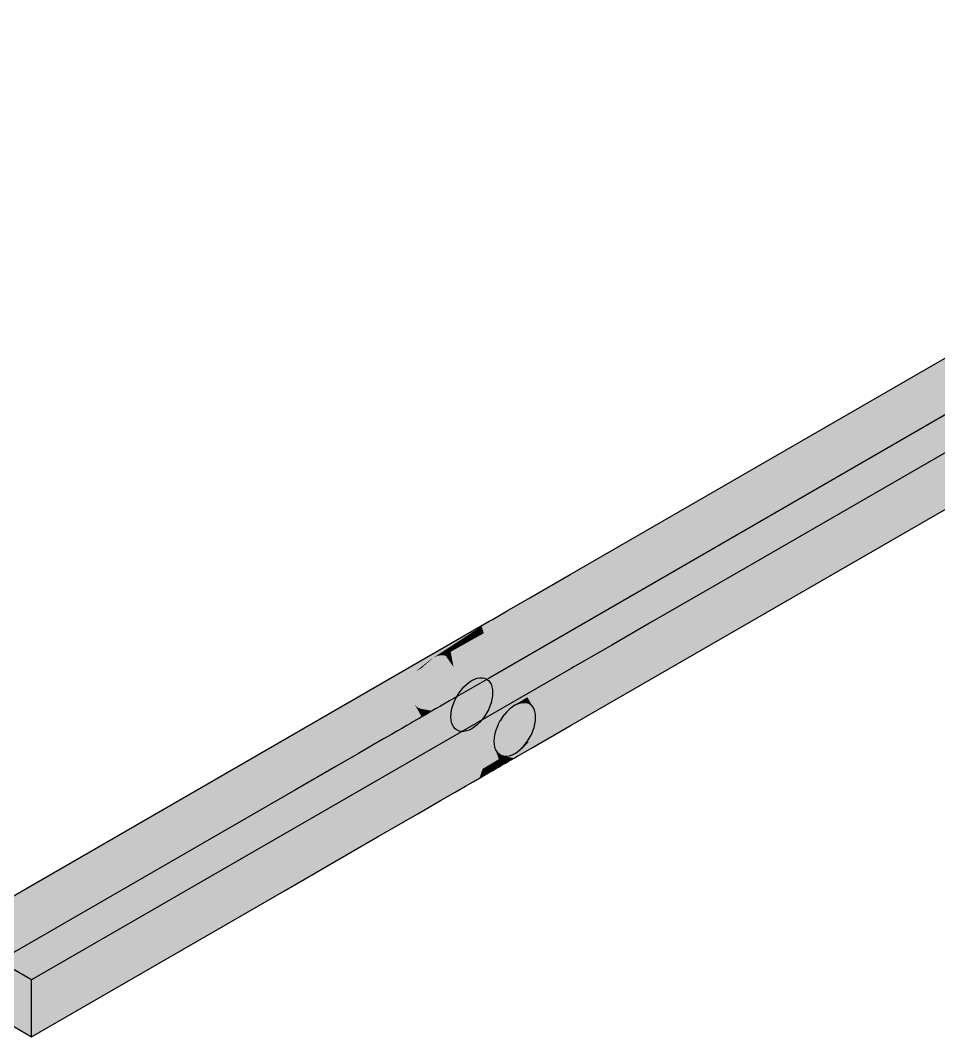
# Model space of a CAD drawing. Extents: x 0 to 1682, y 0 to 1188.
# Drawn here: x 1014.6 to 1173.1, y 484.4 to 659.9 of the extents above; entities that cross this region are included whole.
import ezdxf

# ---------------------------------------------------------------- set-up
doc = ezdxf.new("R2010")
doc.units = 0
doc.layers.add('SOMBRA', color=8, linetype='CONTINUOUS')
doc.layers.add('VISIBLE', color=7, linetype='CONTINUOUS')

msp = doc.modelspace()

# ---------------------------------------------------------------- linework, layer by layer
at = {"layer": 'SOMBRA', "color": 252}
for points in [[(1099.939, 533.2789), (1607.6417, 825.6663), (1607.6417, 835.4643)], [(1099.939, 533.2789), (1607.6417, 835.4643), (1110.9039, 540.4393)], [(1110.9039, 540.4393), (1607.6417, 835.4643), (1219.6896, 611.48)], [(1097.7348, 545.0282), (1095.5064, 546.3148), (1593.4996, 833.8313)], [(1097.7348, 545.0282), (1593.4996, 833.8313), (1607.6417, 825.6663)], [(1109.6485, 538.1498), (1097.7348, 545.0282), (1607.6417, 825.6663)], [(1099.939, 533.2789), (1109.6485, 538.1498), (1607.6417, 825.6663)], [(1103.3204, 535.9353), (1219.6896, 611.48), (1139.7139, 565.306)], [(1103.3204, 535.9353), (1110.9039, 540.4393), (1219.6896, 611.48)], [(1102.2622, 535.3068), (1139.7139, 565.306), (1123.6327, 556.0215)], [(1102.2622, 535.3068), (1103.3204, 535.9353), (1139.7139, 565.306)], [(1101.9594, 535.127), (1123.6327, 556.0215), (1116.6779, 552.0062)], [(1101.9594, 535.127), (1102.2622, 535.3068), (1123.6327, 556.0215)], [(1101.9013, 535.0924), (1116.6779, 552.0062), (1112.7659, 549.7476)], [(1101.9013, 535.0924), (1101.9594, 535.127), (1116.6779, 552.0062)], [(1102.1344, 535.4069), (1112.7659, 549.7476), (1110.2345, 548.2861)], [(1109.6484, 547.9477), (1016.5004, 494.1687), (1016.5004, 487.1189)], [(1102.489, 535.9708), (1110.2345, 548.2861), (1109.6484, 547.9477)], [(1102.489, 535.9708), (1109.6484, 547.9477), (1108.373, 547.1148)], [(1097.7348, 545.0282), (1088.6807, 542.374), (1095.5064, 546.3148)], [(1092.5144, 541.7296), (1094.7097, 546.3007), (1094.3175, 546.3769)], [(1092.5144, 541.7296), (1094.3175, 546.3769), (1093.8945, 546.3736)], [(1092.5144, 541.7296), (1093.8945, 546.3736), (1093.4478, 546.2908)], [(1092.5144, 541.7296), (1095.0644, 546.1464), (1094.7097, 546.3007)], [(1092.5144, 541.7296), (1093.4478, 546.2908), (1092.9851, 546.1299)], [(1092.5144, 541.7296), (1095.3754, 545.9164), (1095.0644, 546.1464)], [(1092.5144, 541.7296), (1092.9851, 546.1299), (1092.5144, 545.8938)], [(1100.4038, 541.8403), (1092.5144, 545.8938), (1092.9851, 546.1299)], [(1100.8666, 542.0021), (1092.9851, 546.1299), (1093.4478, 546.2908)], [(1100.8666, 542.0021), (1100.4097, 541.8433), (1092.9851, 546.1299)], [(1100.4038, 541.8403), (1092.9851, 546.1299), (1100.4097, 541.8433)], [(1101.3135, 542.0859), (1093.4478, 546.2908), (1093.8945, 546.3736)], [(1101.3135, 542.0859), (1100.8724, 542.0042), (1093.4478, 546.2908)], [(1100.8666, 542.0021), (1093.4478, 546.2908), (1100.8724, 542.0042)], [(1101.7368, 542.0903), (1093.8945, 546.3736), (1094.3175, 546.3769)], [(1101.7368, 542.0903), (1101.3191, 542.087), (1093.8945, 546.3736)], [(1101.3135, 542.0859), (1093.8945, 546.3736), (1101.3191, 542.087)], [(1102.1295, 542.0151), (1094.3175, 546.3769), (1094.7097, 546.3007)], [(1102.1295, 542.0151), (1101.7421, 542.0903), (1094.3175, 546.3769)], [(1101.7368, 542.0903), (1094.3175, 546.3769), (1101.7421, 542.0903)], [(1102.4846, 541.8617), (1094.7097, 546.3007), (1095.0644, 546.1464)], [(1102.4846, 541.8617), (1102.1344, 542.0141), (1094.7097, 546.3007)], [(1102.1295, 542.0151), (1094.7097, 546.3007), (1102.1344, 542.0141)], [(1102.7962, 541.6327), (1095.0644, 546.1464), (1095.3754, 545.9164)], [(1102.7962, 541.6327), (1102.489, 541.8598), (1095.0644, 546.1464)], [(1102.4846, 541.8617), (1095.0644, 546.1464), (1102.489, 541.8598)], [(1102.8001, 536.5599), (1108.373, 547.1148), (1106.9849, 546.2084)], [(1103.0621, 537.1641), (1106.9849, 546.2084), (1105.9233, 545.5151)], [(1097.7348, 545.0282), (1090.7458, 541.1817), (1088.6807, 542.374)], [(1092.5144, 541.7296), (1090.7113, 544.2949), (1090.3191, 543.7658)], [(1098.131, 540.0016), (1090.3191, 543.7658), (1090.7113, 544.2949)], [(1092.5144, 541.7296), (1091.1344, 544.78), (1090.7113, 544.2949)], [(1098.5537, 540.4873), (1090.7113, 544.2949), (1091.1344, 544.78)], [(1098.5537, 540.4873), (1098.1359, 540.0082), (1090.7113, 544.2949)], [(1098.131, 540.0016), (1090.7113, 544.2949), (1098.1359, 540.0082)], [(1109.6485, 538.1498), (1090.7458, 541.1817), (1097.7348, 545.0282)], [(1092.5144, 541.7296), (1091.581, 545.213), (1091.1344, 544.78)], [(1099.0001, 540.921), (1091.1344, 544.78), (1091.581, 545.213)], [(1099.0001, 540.921), (1098.559, 540.4934), (1091.1344, 544.78)], [(1098.5537, 540.4873), (1091.1344, 544.78), (1098.559, 540.4934)], [(1092.5144, 541.7296), (1092.0437, 545.5864), (1091.581, 545.213)], [(1099.4625, 541.2951), (1091.581, 545.213), (1092.0437, 545.5864)], [(1099.4625, 541.2951), (1099.0057, 540.9264), (1091.581, 545.213)], [(1099.0001, 540.921), (1091.581, 545.213), (1099.0057, 540.9264)], [(1092.5144, 541.7296), (1092.5144, 545.8938), (1092.0437, 545.5864)], [(1099.9331, 541.6033), (1092.0437, 545.5864), (1092.5144, 545.8938)], [(1099.9331, 541.6033), (1099.4683, 541.2998), (1092.0437, 545.5864)], [(1099.4625, 541.2951), (1092.0437, 545.5864), (1099.4683, 541.2998)], [(1092.5144, 541.7296), (1095.6375, 545.6148), (1095.3754, 545.9164)], [(1100.4038, 541.8403), (1099.939, 541.6072), (1092.5144, 545.8938)], [(1099.9331, 541.6033), (1092.5144, 545.8938), (1099.939, 541.6072)], [(1092.5144, 541.7296), (1095.8461, 545.2468), (1095.6375, 545.6148)], [(1092.5144, 541.7296), (1095.9978, 544.8185), (1095.8461, 545.2468)], [(1092.5144, 541.7296), (1096.0898, 544.3374), (1095.9978, 544.8185)], [(1092.5144, 541.7296), (1096.1207, 543.8117), (1096.0898, 544.3374)], [(1103.0588, 541.332), (1095.3754, 545.9164), (1095.6375, 545.6148)], [(1103.0588, 541.332), (1102.8001, 541.6298), (1095.3754, 545.9164)], [(1102.7962, 541.6327), (1095.3754, 545.9164), (1102.8001, 541.6298)], [(1103.2682, 540.9648), (1095.6375, 545.6148), (1095.8461, 545.2468)], [(1103.2682, 540.9648), (1103.0621, 541.3282), (1095.6375, 545.6148)], [(1103.0588, 541.332), (1095.6375, 545.6148), (1103.0621, 541.3282)], [(1103.4205, 540.5373), (1095.8461, 545.2468), (1095.9978, 544.8185)], [(1103.4205, 540.5373), (1103.2708, 540.9602), (1095.8461, 545.2468)], [(1103.2682, 540.9648), (1095.8461, 545.2468), (1103.2708, 540.9602)], [(1103.5133, 540.0568), (1095.9978, 544.8185), (1096.0898, 544.3374)], [(1103.5133, 540.0568), (1103.4224, 540.5319), (1095.9978, 544.8185)], [(1103.4205, 540.5373), (1095.9978, 544.8185), (1103.4224, 540.5319)], [(1103.5449, 539.5317), (1096.0898, 544.3374), (1096.1207, 543.8117)], [(1103.5449, 539.5317), (1103.5144, 540.0508), (1096.0898, 544.3374)], [(1103.5133, 540.0568), (1096.0898, 544.3374), (1103.5144, 540.0508)], [(1103.2708, 537.7731), (1105.9233, 545.5151), (1105.0776, 544.9628)], [(1103.4224, 538.3764), (1105.0776, 544.9628), (1104.3834, 544.5095)], [(1103.5144, 538.9638), (1104.3834, 544.5095), (1103.7983, 544.1274)], [(1092.5144, 541.7296), (1089.6534, 542.6128), (1089.3913, 542.0086)], [(1097.0747, 538.3186), (1089.3913, 542.0086), (1089.6534, 542.6128)], [(1092.5144, 541.7296), (1089.9644, 543.2019), (1089.6534, 542.6128)], [(1097.3851, 538.9079), (1089.6534, 542.6128), (1089.9644, 543.2019)], [(1097.0747, 538.3186), (1089.6534, 542.6128), (1097.078, 538.3262)], [(1097.3851, 538.9079), (1097.078, 538.3262), (1089.6534, 542.6128)], [(1092.5144, 541.7296), (1090.3191, 543.7658), (1089.9644, 543.2019)], [(1097.7393, 539.4721), (1089.9644, 543.2019), (1090.3191, 543.7658)], [(1097.7393, 539.4721), (1097.389, 538.9153), (1089.9644, 543.2019)], [(1097.3851, 538.9079), (1089.9644, 543.2019), (1097.389, 538.9153)], [(1098.131, 540.0016), (1097.7437, 539.4792), (1090.3191, 543.7658)], [(1097.7393, 539.4721), (1090.3191, 543.7658), (1097.7437, 539.4792)], [(1092.5144, 541.7296), (1096.0898, 543.2504), (1096.1207, 543.8117)], [(1092.5144, 541.7296), (1095.9978, 542.663), (1096.0898, 543.2504)], [(1092.5144, 541.7296), (1095.8461, 542.0597), (1095.9978, 542.663)], [(1103.2727, 537.7806), (1095.9978, 542.663), (1095.8461, 542.0597)], [(1103.4235, 538.3837), (1096.0898, 543.2504), (1095.9978, 542.663)], [(1103.2727, 537.7806), (1103.4224, 538.3764), (1095.9978, 542.663)], [(1103.4235, 538.3837), (1095.9978, 542.663), (1103.4224, 538.3764)], [(1103.5148, 538.9708), (1096.1207, 543.8117), (1096.0898, 543.2504)], [(1103.4235, 538.3837), (1103.5144, 538.9638), (1096.0898, 543.2504)], [(1103.5148, 538.9708), (1096.0898, 543.2504), (1103.5144, 538.9638)], [(1103.5148, 538.9708), (1103.5453, 539.5251), (1096.1207, 543.8117)], [(1103.5449, 539.5317), (1096.1207, 543.8117), (1103.5453, 539.5251)], [(1102.489, 541.8598), (1101.4744, 542.6098), (1101.191, 542.4248)], [(1102.8001, 541.6298), (1101.7769, 542.8074), (1101.4744, 542.6098)], [(1103.0621, 541.3282), (1102.1029, 543.0203), (1101.7769, 542.8074)], [(1103.2708, 540.9602), (1102.4591, 543.2528), (1102.1029, 543.0203)], [(1103.4224, 540.5319), (1102.8527, 543.5099), (1102.4591, 543.2528)], [(1103.5144, 540.0508), (1103.2944, 543.7984), (1102.8527, 543.5099)], [(1103.5453, 539.5251), (1103.7983, 544.1274), (1103.2944, 543.7984)], [(1063.5602, 512.3207), (1099.4683, 541.2998), (1016.5004, 487.1189)], [(1099.0057, 540.9264), (1063.5602, 512.3207), (1078.8833, 521.4215)], [(1088.2712, 539.8197), (1085.6693, 540.6353), (1086.2639, 540.9786)], [(1089.1276, 540.2911), (1086.2639, 540.9786), (1087.1003, 541.4615)], [(1089.1276, 540.2911), (1088.2712, 539.8197), (1086.2639, 540.9786)], [(1090.7458, 541.1817), (1087.1003, 541.4615), (1088.6807, 542.374)], [(1090.7458, 541.1817), (1089.1276, 540.2911), (1087.1003, 541.4615)], [(1092.5144, 541.7296), (1088.9082, 539.6476), (1088.939, 539.1219)], [(1092.5144, 541.7296), (1088.939, 540.2089), (1088.9082, 539.6476)], [(1092.5144, 541.7296), (1088.939, 539.1219), (1089.031, 538.6408)], [(1092.5144, 541.7296), (1089.031, 540.7963), (1088.939, 540.2089)], [(1096.4545, 536.5023), (1088.939, 540.2089), (1089.031, 540.7963)], [(1092.5144, 541.7296), (1089.031, 538.6408), (1089.1827, 538.2125)], [(1092.5144, 541.7296), (1089.1827, 541.3996), (1089.031, 540.7963)], [(1096.6054, 537.1054), (1089.031, 540.7963), (1089.1827, 541.3996)], [(1096.4545, 536.5023), (1089.031, 540.7963), (1096.4557, 536.5097)], [(1096.6054, 537.1054), (1096.4557, 536.5097), (1089.031, 540.7963)], [(1102.8228, 534.209), (1089.1276, 540.2911), (1090.7458, 541.1817)], [(1092.5144, 541.7296), (1089.3913, 542.0086), (1089.1827, 541.3996)], [(1096.8133, 537.7143), (1089.1827, 541.3996), (1089.3913, 542.0086)], [(1092.5144, 541.7296), (1089.1827, 538.2125), (1089.3913, 537.8445)], [(1096.6054, 537.1054), (1089.1827, 541.3996), (1096.6073, 537.113)], [(1096.8133, 537.7143), (1096.6073, 537.113), (1089.1827, 541.3996)], [(1096.8133, 537.7143), (1089.3913, 542.0086), (1096.8159, 537.722)], [(1097.0747, 538.3186), (1096.8159, 537.722), (1089.3913, 542.0086)], [(1092.5144, 541.7296), (1089.3913, 537.8445), (1089.6534, 537.5429)], [(1092.5144, 541.7296), (1089.6534, 537.5429), (1089.9644, 537.3129)], [(1092.5144, 541.7296), (1089.9644, 537.3129), (1090.3191, 537.1585)], [(1092.5144, 541.7296), (1090.3191, 537.1585), (1090.7113, 537.0824)], [(1092.5144, 541.7296), (1090.7113, 537.0824), (1091.1344, 537.0857)], [(1109.6485, 538.1498), (1102.8228, 534.209), (1090.7458, 541.1817)], [(1092.5144, 541.7296), (1091.1344, 537.0857), (1091.581, 537.1685)], [(1092.5144, 541.7296), (1091.581, 537.1685), (1092.0437, 537.3294)], [(1092.5144, 541.7296), (1092.0437, 537.3294), (1092.5144, 537.5655)], [(1092.5144, 541.7296), (1095.6375, 541.4507), (1095.8461, 542.0597)], [(1092.5144, 541.7296), (1095.0644, 540.2574), (1095.3754, 540.8465)], [(1092.5144, 541.7296), (1094.7097, 539.6935), (1095.0644, 540.2574)], [(1092.5144, 541.7296), (1095.3754, 540.8465), (1095.6375, 541.4507)], [(1092.5144, 541.7296), (1094.3175, 539.1644), (1094.7097, 539.6935)], [(1092.5144, 541.7296), (1093.8945, 538.6793), (1094.3175, 539.1644)], [(1092.5144, 541.7296), (1093.4478, 538.2463), (1093.8945, 538.6793)], [(1092.5144, 541.7296), (1092.9851, 537.8729), (1093.4478, 538.2463)], [(1092.5144, 541.7296), (1092.5144, 537.5655), (1092.9851, 537.8729)], [(1103.0647, 537.1717), (1095.8461, 542.0597), (1095.6375, 541.4507)], [(1103.0647, 537.1717), (1095.6375, 541.4507), (1103.0621, 537.1641)], [(1103.0647, 537.1717), (1103.2708, 537.7731), (1095.8461, 542.0597)], [(1103.2727, 537.7806), (1095.8461, 542.0597), (1103.2708, 537.7731)], [(1100.4097, 541.8433), (1100.1764, 541.7622), (1099.939, 541.6072)], [(1100.8724, 542.0042), (1100.4179, 541.9199), (1100.1764, 541.7622)], [(1101.3191, 542.087), (1100.6659, 542.0818), (1100.4179, 541.9199)], [(1101.7421, 542.0903), (1100.9226, 542.2494), (1100.6659, 542.0818)], [(1102.1344, 542.0141), (1101.191, 542.4248), (1100.9226, 542.2494)], [(1098.559, 540.4934), (1078.8833, 521.4215), (1085.1998, 525.173)], [(1084.9004, 537.9645), (1082.4688, 538.7875), (1082.9719, 539.078)], [(1085.3765, 538.2265), (1082.9719, 539.078), (1083.4368, 539.3464)], [(1085.3765, 538.2265), (1084.9004, 537.9645), (1082.9719, 539.078)], [(1085.8271, 538.4746), (1083.4368, 539.3464), (1083.8769, 539.6005)], [(1085.8271, 538.4746), (1085.3765, 538.2265), (1083.4368, 539.3464)], [(1086.2642, 538.7151), (1083.8769, 539.6005), (1084.3037, 539.8469)], [(1086.2642, 538.7151), (1085.8271, 538.4746), (1083.8769, 539.6005)], [(1086.702, 538.9561), (1084.3037, 539.8469), (1084.7314, 540.0938)], [(1086.702, 538.9561), (1086.2642, 538.7151), (1084.3037, 539.8469)], [(1087.1583, 539.2072), (1084.7314, 540.0938), (1085.177, 540.3511)], [(1087.1583, 539.2072), (1086.702, 538.9561), (1084.7314, 540.0938)], [(1087.6624, 539.4846), (1085.177, 540.3511), (1085.6693, 540.6353)], [(1087.6624, 539.4846), (1087.1583, 539.2072), (1085.177, 540.3511)], [(1098.1359, 540.0082), (1085.1998, 525.173), (1088.6624, 527.2296)], [(1088.2712, 539.8197), (1087.6624, 539.4846), (1085.6693, 540.6353)], [(1098.8735, 531.9289), (1086.2642, 538.7151), (1086.702, 538.9561)], [(1099.3191, 532.1861), (1086.702, 538.9561), (1087.1583, 539.2072)], [(1099.3191, 532.1861), (1098.8735, 531.9289), (1086.702, 538.9561)], [(1099.8114, 532.4704), (1087.1583, 539.2072), (1087.6624, 539.4846)], [(1099.8114, 532.4704), (1099.3191, 532.1861), (1087.1583, 539.2072)], [(1100.4061, 532.8137), (1087.6624, 539.4846), (1088.2712, 539.8197)], [(1100.4061, 532.8137), (1099.8114, 532.4704), (1087.6624, 539.4846)], [(1101.2424, 533.2966), (1088.2712, 539.8197), (1089.1276, 540.2911)], [(1101.2424, 533.2966), (1100.4061, 532.8137), (1088.2712, 539.8197)], [(1097.7437, 539.4792), (1088.6624, 527.2296), (1090.8607, 528.5352)], [(1096.4545, 536.5023), (1096.3636, 535.9223), (1088.939, 540.2089)], [(1102.8228, 534.209), (1101.2424, 533.2966), (1089.1276, 540.2911)], [(1100.4097, 533.5863), (1110.9039, 540.4393), (1103.3204, 535.9353)], [(1081.5423, 536.1163), (1078.6344, 536.5737), (1079.6922, 537.1845)], [(1082.4275, 536.6035), (1079.6922, 537.1845), (1080.5567, 537.6836)], [(1082.4275, 536.6035), (1081.5423, 536.1163), (1079.6922, 537.1845)], [(1083.1721, 537.0133), (1080.5567, 537.6836), (1081.2839, 538.1034)], [(1083.1721, 537.0133), (1082.4275, 536.6035), (1080.5567, 537.6836)], [(1083.8157, 537.3675), (1081.2839, 538.1034), (1081.9125, 538.4664)], [(1083.8157, 537.3675), (1083.1721, 537.0133), (1081.2839, 538.1034)], [(1084.3853, 537.681), (1081.9125, 538.4664), (1082.4688, 538.7875)], [(1084.3853, 537.681), (1083.8157, 537.3675), (1081.9125, 538.4664)], [(1084.9004, 537.9645), (1084.3853, 537.681), (1082.4688, 538.7875)], [(1096.0547, 530.3014), (1083.1721, 537.0133), (1083.8157, 537.3675)], [(1096.6109, 530.6226), (1083.8157, 537.3675), (1084.3853, 537.681)], [(1096.6109, 530.6226), (1096.0547, 530.3014), (1083.8157, 537.3675)], [(1097.114, 530.913), (1084.3853, 537.681), (1084.9004, 537.9645)], [(1097.114, 530.913), (1096.6109, 530.6226), (1084.3853, 537.681)], [(1097.5789, 531.1814), (1084.9004, 537.9645), (1085.3765, 538.2265)], [(1097.5789, 531.1814), (1097.114, 530.913), (1084.9004, 537.9645)], [(1098.019, 531.4355), (1085.3765, 538.2265), (1085.8271, 538.4746)], [(1098.019, 531.4355), (1097.5789, 531.1814), (1085.3765, 538.2265)], [(1098.4459, 531.682), (1085.8271, 538.4746), (1086.2642, 538.7151)], [(1098.4459, 531.682), (1098.019, 531.4355), (1085.8271, 538.4746)], [(1098.8735, 531.9289), (1098.4459, 531.682), (1086.2642, 538.7151)], [(1097.389, 538.9153), (1090.8607, 528.5352), (1092.3871, 529.4417)], [(1097.078, 538.3262), (1092.3871, 529.4417), (1093.5151, 530.1117)], [(1096.8159, 537.722), (1093.5151, 530.1117), (1094.3857, 530.6287)], [(1099.4683, 533.0428), (1102.8228, 534.209), (1109.6485, 538.1498)], [(1079.0822, 534.7624), (1075.5015, 534.7649), (1077.2896, 535.7973)], [(1080.4592, 535.5202), (1077.2896, 535.7973), (1078.6344, 536.5737)], [(1080.4592, 535.5202), (1079.0822, 534.7624), (1077.2896, 535.7973)], [(1081.5423, 536.1163), (1080.4592, 535.5202), (1078.6344, 536.5737)], [(1092.7765, 528.4088), (1079.0822, 534.7624), (1080.4592, 535.5202)], [(1093.8343, 529.0195), (1080.4592, 535.5202), (1081.5423, 536.1163)], [(1093.8343, 529.0195), (1092.7765, 528.4088), (1080.4592, 535.5202)], [(1094.6988, 529.5186), (1081.5423, 536.1163), (1082.4275, 536.6035)], [(1094.6988, 529.5186), (1093.8343, 529.0195), (1081.5423, 536.1163)], [(1095.426, 529.9385), (1082.4275, 536.6035), (1083.1721, 537.0133)], [(1095.426, 529.9385), (1094.6988, 529.5186), (1082.4275, 536.6035)], [(1096.0547, 530.3014), (1095.426, 529.9385), (1083.1721, 537.0133)], [(1096.6073, 537.113), (1094.3857, 530.6287), (1095.0817, 531.0421)], [(1096.4557, 536.5097), (1095.0817, 531.0421), (1095.652, 531.3809)], [(1096.3636, 535.9223), (1095.652, 531.3809), (1096.1296, 531.6645)], [(1100.8724, 533.9597), (1103.3204, 535.9353), (1102.2622, 535.3068)], [(1077.2513, 533.7547), (1072.9701, 533.3034), (1075.5015, 534.7649)], [(1077.2513, 533.7547), (1074.6593, 532.3281), (1072.9701, 533.3034)], [(1089.6436, 526.6), (1074.6593, 532.3281), (1077.2513, 533.7547)], [(1079.0822, 534.7624), (1077.2513, 533.7547), (1075.5015, 534.7649)], [(1091.4318, 527.6324), (1077.2513, 533.7547), (1079.0822, 534.7624)], [(1091.4318, 527.6324), (1089.6436, 526.6), (1077.2513, 533.7547)], [(1092.7765, 528.4088), (1091.4318, 527.6324), (1079.0822, 534.7624)], [(1096.3328, 535.361), (1096.1296, 531.6645), (1096.5356, 531.9056)], [(1096.3636, 534.8352), (1096.5356, 531.9056), (1096.8845, 532.1128)], [(1096.4557, 534.3542), (1096.8845, 532.1128), (1097.1858, 532.2918)], [(1096.6073, 533.9259), (1097.1858, 532.2918), (1097.446, 532.4464)], [(1099.0057, 532.8819), (1101.2424, 533.2966), (1102.8228, 534.209)], [(1101.3191, 534.3926), (1102.2622, 535.3068), (1101.9594, 535.127)], [(1101.7421, 534.8778), (1101.9594, 535.127), (1101.9013, 535.0924)], [(1074.6593, 532.3281), (1069.058, 531.0448), (1072.9701, 533.3034)], [(1074.6593, 532.3281), (1070.6537, 530.1236), (1069.058, 531.0448)], [(1087.1122, 525.1385), (1070.6537, 530.1236), (1074.6593, 532.3281)], [(1089.6436, 526.6), (1087.1122, 525.1385), (1074.6593, 532.3281)], [(1096.6109, 530.6226), (1096.8845, 532.1128), (1096.5356, 531.9056)], [(1096.6109, 530.6226), (1097.114, 530.913), (1096.8845, 532.1128)], [(1096.8159, 533.5578), (1097.446, 532.4464), (1097.6674, 532.5779)], [(1097.114, 530.913), (1097.1858, 532.2918), (1096.8845, 532.1128)], [(1097.078, 533.2562), (1097.6674, 532.5779), (1097.8494, 532.686)], [(1097.114, 530.913), (1097.5789, 531.1814), (1097.1858, 532.2918)], [(1097.5789, 531.1814), (1097.446, 532.4464), (1097.1858, 532.2918)], [(1097.389, 533.0263), (1097.8494, 532.686), (1097.9854, 532.7667)], [(1098.019, 531.4355), (1097.6674, 532.5779), (1097.446, 532.4464)], [(1097.5789, 531.1814), (1098.019, 531.4355), (1097.446, 532.4464)], [(1098.4459, 531.682), (1097.8494, 532.686), (1097.6674, 532.5779)], [(1098.019, 531.4355), (1098.4459, 531.682), (1097.6674, 532.5779)], [(1097.7437, 532.8719), (1097.9854, 532.7667), (1098.0594, 532.8106)], [(1098.8735, 531.9289), (1097.9854, 532.7667), (1097.8494, 532.686)], [(1098.4459, 531.682), (1098.8735, 531.9289), (1097.8494, 532.686)], [(1099.3191, 532.1861), (1098.0594, 532.8106), (1097.9854, 532.7667)], [(1098.8735, 531.9289), (1099.3191, 532.1861), (1097.9854, 532.7667)], [(1099.3191, 532.1861), (1099.8114, 532.4704), (1098.0594, 532.8106)], [(1098.1359, 532.7958), (1099.8114, 532.4704), (1100.4061, 532.8137)], [(1098.559, 532.7991), (1100.4061, 532.8137), (1101.2424, 533.2966)], [(1070.6537, 530.1236), (1062.1032, 527.0295), (1069.058, 531.0448)], [(1092.7765, 528.4088), (1093.8343, 529.0195), (1094.3857, 530.6287)], [(1092.7765, 528.4088), (1094.3857, 530.6287), (1093.5151, 530.1117)], [(1093.8343, 529.0195), (1094.6988, 529.5186), (1095.0817, 531.0421)], [(1093.8343, 529.0195), (1095.0817, 531.0421), (1094.3857, 530.6287)], [(1094.6988, 529.5186), (1095.426, 529.9385), (1095.652, 531.3809)], [(1094.6988, 529.5186), (1095.652, 531.3809), (1095.0817, 531.0421)], [(1095.426, 529.9385), (1096.0547, 530.3014), (1096.1296, 531.6645)], [(1095.426, 529.9385), (1096.1296, 531.6645), (1095.652, 531.3809)], [(1096.0547, 530.3014), (1096.6109, 530.6226), (1096.5356, 531.9056)], [(1096.0547, 530.3014), (1096.5356, 531.9056), (1096.1296, 531.6645)], [(1070.6537, 530.1236), (1063.5325, 526.2043), (1062.1032, 527.0295)], [(1083.2002, 522.8799), (1063.5325, 526.2043), (1070.6537, 530.1236)], [(1087.1122, 525.1385), (1083.2002, 522.8799), (1070.6537, 530.1236)], [(1087.1122, 525.1385), (1089.6436, 526.6), (1090.8607, 528.5352)], [(1087.1122, 525.1385), (1090.8607, 528.5352), (1088.6624, 527.2296)], [(1089.6436, 526.6), (1091.4318, 527.6324), (1092.3871, 529.4417)], [(1089.6436, 526.6), (1092.3871, 529.4417), (1090.8607, 528.5352)], [(1091.4318, 527.6324), (1092.7765, 528.4088), (1093.5151, 530.1117)], [(1091.4318, 527.6324), (1093.5151, 530.1117), (1092.3871, 529.4417)], [(1063.5325, 526.2043), (1046.0221, 517.745), (1062.1032, 527.0295)], [(1083.2002, 522.8799), (1087.1122, 525.1385), (1088.6624, 527.2296)], [(1083.2002, 522.8799), (1088.6624, 527.2296), (1085.1998, 525.173)], [(1063.5325, 526.2043), (1047.0666, 517.1419), (1046.0221, 517.745)], [(1076.2453, 518.8645), (1047.0666, 517.1419), (1063.5325, 526.2043)], [(1083.2002, 522.8799), (1076.2453, 518.8645), (1063.5325, 526.2043)], [(1076.2453, 518.8645), (1083.2002, 522.8799), (1085.1998, 525.173)], [(1076.2453, 518.8645), (1085.1998, 525.173), (1078.8833, 521.4215)], [(1060.1642, 509.58), (1076.2453, 518.8645), (1078.8833, 521.4215)], [(1060.1642, 509.58), (1078.8833, 521.4215), (1063.5602, 512.3207)], [(1076.2453, 518.8645), (1060.1642, 509.58), (1047.0666, 517.1419)], [(1047.0666, 517.1419), (1002.3583, 492.5357), (1046.0221, 517.745)], [(1060.1642, 509.58), (1002.3583, 492.5357), (1047.0666, 517.1419)], [(1060.1642, 509.58), (1063.5602, 512.3207), (1016.5004, 484.3708)], [(1063.5602, 512.3207), (1016.5004, 487.1189), (1016.5004, 484.3708)], [(1060.1642, 509.58), (1016.5004, 484.3708), (1002.3583, 492.5357)], [(1016.5004, 487.1189), (1002.3583, 502.3337), (1012.5338, 489.409)], [(1016.5004, 487.1189), (1016.5004, 494.1687), (1002.3583, 502.3337)], [(1012.5338, 489.409), (1002.3583, 492.5357), (1016.5004, 484.3708)], [(1016.5004, 487.1189), (1012.5338, 489.409), (1016.5004, 484.3708)]]:
    msp.add_solid(points, dxfattribs=at)
at = {"layer": 'SOMBRA', "color": 253}
for points in [[(1085.7969, 541.4439), (1169.0434, 595.8066), (1593.4996, 833.8313)], [(1085.7969, 541.4439), (1593.4996, 833.8313), (1095.5064, 546.3148)], [(1205.5474, 619.645), (1593.4996, 833.8313), (1169.0434, 595.8066)], [(1125.5717, 573.471), (1205.5474, 619.645), (1169.0434, 595.8066)], [(1086.2676, 541.7513), (1117.2787, 566.7782), (1169.0434, 595.8066)], [(1125.5717, 573.471), (1169.0434, 595.8066), (1117.2787, 566.7782)], [(1109.4905, 564.1865), (1125.5717, 573.471), (1117.2787, 566.7782)], [(1086.7303, 542.1246), (1105.1441, 559.9735), (1117.2787, 566.7782)], [(1109.4905, 564.1865), (1117.2787, 566.7782), (1105.1441, 559.9735)], [(1102.5358, 560.1712), (1109.4905, 564.1865), (1105.1441, 559.9735)], [(1098.6237, 557.9125), (1102.5358, 560.1712), (1099.7025, 556.9219)], [(1102.5358, 560.1712), (1105.1441, 559.9735), (1099.7025, 556.9219)], [(1087.177, 542.5576), (1099.7025, 556.9219), (1105.1441, 559.9735)], [(1087.6, 543.0428), (1096.5992, 555.1817), (1099.7025, 556.9219)], [(1096.0923, 556.451), (1098.6237, 557.9125), (1096.5992, 555.1817)], [(1098.6237, 557.9125), (1099.7025, 556.9219), (1096.5992, 555.1817)], [(1095.5063, 556.1127), (1078.7719, 545.1846), (1002.3583, 502.3337)], [(1087.9922, 543.5718), (1094.5828, 554.051), (1096.5992, 555.1817)], [(1092.8428, 554.3733), (1094.2309, 555.2798), (1093.1611, 553.2537)], [(1094.2309, 555.2798), (1094.5828, 554.051), (1093.1611, 553.2537)], [(1094.2309, 555.2798), (1096.0923, 556.451), (1094.5828, 554.051)], [(1094.2309, 555.2798), (1095.5063, 556.1127), (1096.0923, 556.451)], [(1096.0923, 556.451), (1096.5992, 555.1817), (1094.5828, 554.051)], [(1088.3469, 544.1357), (1093.1611, 553.2537), (1094.5828, 554.051)], [(1088.6579, 544.7249), (1092.0987, 552.6579), (1093.1611, 553.2537)], [(1090.2413, 552.6745), (1090.9354, 553.1278), (1090.6072, 551.8215)], [(1090.9354, 553.1278), (1091.2722, 552.1944), (1090.6072, 551.8215)], [(1090.9354, 553.1278), (1091.7812, 553.6801), (1091.2722, 552.1944)], [(1091.7812, 553.6801), (1092.0987, 552.6579), (1091.2722, 552.1944)], [(1091.7812, 553.6801), (1092.8428, 554.3733), (1092.0987, 552.6579)], [(1092.8428, 554.3733), (1093.1611, 553.2537), (1092.0987, 552.6579)], [(1087.9608, 551.1852), (1088.317, 551.4178), (1088.5771, 550.6831)], [(1088.317, 551.4178), (1088.7105, 551.6748), (1088.869, 550.8468)], [(1088.317, 551.4178), (1088.869, 550.8468), (1088.5771, 550.6831)], [(1088.7105, 551.6748), (1089.1523, 551.9633), (1089.2067, 551.0362)], [(1088.7105, 551.6748), (1089.2067, 551.0362), (1088.869, 550.8468)], [(1088.92, 545.329), (1091.2722, 552.1944), (1092.0987, 552.6579)], [(1089.1286, 545.938), (1090.6072, 551.8215), (1091.2722, 552.1944)], [(1089.1523, 551.9633), (1089.6561, 552.2923), (1089.5992, 551.2562)], [(1089.1523, 551.9633), (1089.5992, 551.2562), (1089.2067, 551.0362)], [(1089.4031, 547.6901), (1089.2067, 551.0362), (1089.5992, 551.2562)], [(1089.2803, 546.5414), (1090.0595, 551.5144), (1090.6072, 551.8215)], [(1089.3723, 547.1287), (1089.5992, 551.2562), (1090.0595, 551.5144)], [(1089.6561, 552.2923), (1090.0595, 551.5144), (1089.5992, 551.2562)], [(1089.6561, 552.2923), (1090.2413, 552.6745), (1090.0595, 551.5144)], [(1090.2413, 552.6745), (1090.6072, 551.8215), (1090.0595, 551.5144)], [(1085.3262, 549.4647), (1082.8707, 547.4831), (1078.7719, 545.1846)], [(1087.9922, 550.1791), (1082.2215, 543.0002), (1082.1906, 543.5259)], [(1087.9922, 550.1791), (1082.1906, 543.5259), (1082.2215, 544.0873)], [(1087.9922, 550.1791), (1082.3135, 542.5191), (1082.2215, 543.0002)], [(1087.9922, 550.1791), (1082.2215, 544.0873), (1082.3135, 544.6746)], [(1087.9922, 550.1791), (1082.4652, 542.0909), (1082.3135, 542.5191)], [(1087.9922, 550.1791), (1082.3135, 544.6746), (1082.4652, 545.278)], [(1087.9922, 550.1791), (1082.6738, 541.7228), (1082.4652, 542.0909)], [(1087.9922, 550.1791), (1082.4652, 545.278), (1082.6738, 545.8869)], [(1087.9922, 550.1791), (1082.9359, 541.4212), (1082.6738, 541.7228)], [(1087.9922, 550.1791), (1082.6738, 545.8869), (1082.9359, 546.4911)], [(1087.9922, 550.1791), (1083.2469, 541.1913), (1082.9359, 541.4212)], [(1087.9922, 550.1791), (1082.9359, 546.4911), (1083.2469, 547.0802)], [(1087.9922, 550.1791), (1083.6016, 541.0369), (1083.2469, 541.1913)], [(1087.9922, 550.1791), (1083.2469, 547.0802), (1083.6016, 547.6441)], [(1087.9922, 550.1791), (1083.9938, 540.9607), (1083.6016, 541.0369)], [(1087.9922, 550.1791), (1083.6016, 547.6441), (1083.9172, 548.0699)], [(1087.9922, 550.1791), (1083.9172, 548.0699), (1087.7591, 550.2244)], [(1083.9938, 548.1732), (1087.7591, 550.2244), (1083.9172, 548.0699)], [(1083.9938, 548.1732), (1087.6, 550.2553), (1087.7591, 550.2244)], [(1083.9938, 548.1732), (1087.177, 550.2519), (1087.6, 550.2553)], [(1083.9938, 548.1732), (1086.7303, 550.1691), (1087.177, 550.2519)], [(1087.9922, 550.1791), (1084.4168, 540.9641), (1083.9938, 540.9607)], [(1083.9938, 548.1732), (1086.2676, 550.0083), (1086.7303, 550.1691)], [(1083.9938, 548.1732), (1085.7969, 549.7721), (1086.2676, 550.0083)], [(1083.9938, 548.1732), (1085.3262, 549.4647), (1085.7969, 549.7721)], [(1083.9938, 548.1732), (1084.8635, 549.0914), (1085.3262, 549.4647)], [(1087.9922, 550.1791), (1084.8635, 541.0469), (1084.4168, 540.9641)], [(1087.9922, 550.1791), (1085.3262, 541.2077), (1084.8635, 541.0469)], [(1087.9922, 550.1791), (1085.7969, 541.4439), (1085.3262, 541.2077)], [(1087.9922, 550.1791), (1086.2676, 541.7513), (1085.7969, 541.4439)], [(1085.7969, 549.7721), (1086.0343, 549.9271), (1086.2676, 550.0083)], [(1086.0343, 549.9271), (1086.2758, 550.0849), (1086.7303, 550.1691)], [(1087.9922, 550.1791), (1086.7303, 542.1246), (1086.2676, 541.7513)], [(1086.2758, 550.0849), (1086.5237, 550.2468), (1087.177, 550.2519)], [(1086.5237, 550.2468), (1086.7804, 550.4144), (1087.6, 550.2553)], [(1087.9922, 550.1791), (1087.177, 542.5576), (1086.7303, 542.1246)], [(1086.7804, 550.4144), (1087.0489, 550.5897), (1087.8155, 550.256)], [(1086.7804, 550.4144), (1087.8155, 550.256), (1087.7591, 550.2244)], [(1087.0489, 550.5897), (1087.3323, 550.7748), (1087.9398, 550.3257)], [(1087.0489, 550.5897), (1087.9398, 550.3257), (1087.8155, 550.256)], [(1087.9922, 550.1791), (1087.6, 543.0428), (1087.177, 542.5576)], [(1087.3323, 550.7748), (1087.6348, 550.9723), (1088.1125, 550.4225)], [(1087.3323, 550.7748), (1088.1125, 550.4225), (1087.9398, 550.3257)], [(1087.9922, 550.1791), (1087.9922, 543.5718), (1087.6, 543.0428)], [(1087.6348, 550.9723), (1087.9608, 551.1852), (1088.3254, 550.542)], [(1087.6348, 550.9723), (1088.3254, 550.542), (1088.1125, 550.4225)], [(1087.9922, 550.1791), (1087.7591, 550.2244), (1087.8155, 550.256)], [(1088.3469, 550.0247), (1087.8155, 550.256), (1087.9398, 550.3257)], [(1088.6579, 549.7948), (1087.9398, 550.3257), (1088.1125, 550.4225)], [(1087.9608, 551.1852), (1088.5771, 550.6831), (1088.3254, 550.542)], [(1087.9922, 550.1791), (1088.6579, 544.7249), (1088.3469, 544.1357)], [(1087.9922, 550.1791), (1088.3469, 544.1357), (1087.9922, 543.5718)], [(1087.9922, 550.1791), (1088.92, 545.329), (1088.6579, 544.7249)], [(1087.9922, 550.1791), (1089.1286, 545.938), (1088.92, 545.329)], [(1087.9922, 550.1791), (1089.2803, 546.5414), (1089.1286, 545.938)], [(1087.9922, 550.1791), (1089.3723, 547.1287), (1089.2803, 546.5414)], [(1087.9922, 550.1791), (1089.4031, 547.6901), (1089.3723, 547.1287)], [(1087.9922, 550.1791), (1089.3723, 548.2158), (1089.4031, 547.6901)], [(1087.9922, 550.1791), (1089.2803, 548.6969), (1089.3723, 548.2158)], [(1087.9922, 550.1791), (1089.1286, 549.1251), (1089.2803, 548.6969)], [(1087.9922, 550.1791), (1088.92, 549.4932), (1089.1286, 549.1251)], [(1087.9922, 550.1791), (1088.6579, 549.7948), (1088.92, 549.4932)], [(1087.9922, 550.1791), (1088.3469, 550.0247), (1088.6579, 549.7948)], [(1088.92, 549.4932), (1088.1125, 550.4225), (1088.3254, 550.542)], [(1089.1286, 549.1251), (1088.3254, 550.542), (1088.5771, 550.6831)], [(1089.2803, 548.6969), (1088.5771, 550.6831), (1088.869, 550.8468)], [(1089.3723, 548.2158), (1088.869, 550.8468), (1089.2067, 551.0362)], [(1082.8707, 547.4831), (1083.6623, 547.927), (1062.1032, 527.0295)], [(1083.6623, 547.927), (1069.058, 531.0448), (1062.1032, 527.0295)], [(1083.6623, 547.927), (1083.8908, 548.0551), (1069.058, 531.0448)], [(1083.8908, 548.0551), (1072.9701, 533.3034), (1069.058, 531.0448)], [(1083.8908, 548.0551), (1083.9172, 548.0699), (1072.9701, 533.3034)], [(1084.8635, 549.0914), (1083.6623, 547.927), (1082.8707, 547.4831)], [(1084.4168, 548.6584), (1083.8908, 548.0551), (1083.6623, 547.927)], [(1083.9938, 548.1732), (1083.9172, 548.0699), (1083.8908, 548.0551)], [(1083.9938, 548.1732), (1084.4168, 548.6584), (1084.8635, 549.0914)], [(1078.7719, 545.1846), (1082.8707, 547.4831), (1046.0221, 517.745)], [(1082.8707, 547.4831), (1062.1032, 527.0295), (1046.0221, 517.745)], [(1083.6016, 547.6441), (1075.5015, 534.7649), (1072.9701, 533.3034)], [(1083.2469, 547.0802), (1077.2896, 535.7973), (1075.5015, 534.7649)], [(1082.9359, 546.4911), (1078.6344, 536.5737), (1077.2896, 535.7973)], [(1085.3262, 541.2077), (1095.5064, 546.3148), (1088.6807, 542.374)], [(1078.7719, 545.1846), (1046.0221, 517.745), (1002.3583, 492.5357)], [(1078.7719, 545.1846), (1002.3583, 492.5357), (1002.3583, 495.2839)], [(1078.7719, 545.1846), (1002.3583, 495.2839), (1002.3583, 502.3337)], [(1082.6738, 545.8869), (1079.6922, 537.1845), (1078.6344, 536.5737)], [(1082.4652, 545.278), (1080.5567, 537.6836), (1079.6922, 537.1845)], [(1082.3135, 544.6746), (1081.2839, 538.1034), (1080.5567, 537.6836)], [(1082.2215, 544.0873), (1081.9125, 538.4664), (1081.2839, 538.1034)], [(1082.1906, 543.5259), (1082.4688, 538.7875), (1081.9125, 538.4664)], [(1082.2215, 543.0002), (1082.9719, 539.078), (1082.4688, 538.7875)], [(1082.3135, 542.5191), (1083.4368, 539.3464), (1082.9719, 539.078)], [(1082.4652, 542.0909), (1083.8769, 539.6005), (1083.4368, 539.3464)], [(1082.6738, 541.7228), (1084.3037, 539.8469), (1083.8769, 539.6005)], [(1082.9359, 541.4212), (1084.7314, 540.0938), (1084.3037, 539.8469)], [(1083.2469, 541.1913), (1085.177, 540.3511), (1084.7314, 540.0938)], [(1083.6016, 541.0369), (1085.6693, 540.6353), (1085.177, 540.3511)], [(1083.9938, 540.9607), (1086.2639, 540.9786), (1085.6693, 540.6353)], [(1084.4168, 540.9641), (1087.1003, 541.4615), (1086.2639, 540.9786)], [(1084.8635, 541.0469), (1088.6807, 542.374), (1087.1003, 541.4615)], [(1102.4929, 535.9782), (1095.3754, 540.8465), (1095.0644, 540.2574)], [(1102.8033, 536.5675), (1095.6375, 541.4507), (1095.3754, 540.8465)], [(1102.4929, 535.9782), (1102.8001, 536.5599), (1095.3754, 540.8465)], [(1102.8033, 536.5675), (1095.3754, 540.8465), (1102.8001, 536.5599)], [(1102.8033, 536.5675), (1103.0621, 537.1641), (1095.6375, 541.4507)], [(1096.3633, 535.9153), (1088.9082, 539.6476), (1088.939, 540.2089)], [(1096.3332, 535.3544), (1088.939, 539.1219), (1088.9082, 539.6476)], [(1096.3332, 535.3544), (1088.9082, 539.6476), (1096.3328, 535.361)], [(1096.3633, 535.9153), (1096.3328, 535.361), (1088.9082, 539.6476)], [(1096.3633, 535.9153), (1088.939, 540.2089), (1096.3636, 535.9223)], [(1096.3648, 534.8292), (1089.031, 538.6408), (1088.939, 539.1219)], [(1096.3648, 534.8292), (1088.939, 539.1219), (1096.3636, 534.8352)], [(1096.3332, 535.3544), (1096.3636, 534.8352), (1088.939, 539.1219)], [(1101.7471, 534.8844), (1094.7097, 539.6935), (1094.3175, 539.1644)], [(1101.7471, 534.8844), (1094.3175, 539.1644), (1101.7421, 534.8778)], [(1102.1388, 535.4139), (1095.0644, 540.2574), (1094.7097, 539.6935)], [(1102.1388, 535.4139), (1094.7097, 539.6935), (1102.1344, 535.4069)], [(1101.7471, 534.8844), (1102.1344, 535.4069), (1094.7097, 539.6935)], [(1102.4929, 535.9782), (1095.0644, 540.2574), (1102.489, 535.9708)], [(1102.1388, 535.4139), (1102.489, 535.9708), (1095.0644, 540.2574)], [(1096.4576, 534.3488), (1089.1827, 538.2125), (1089.031, 538.6408)], [(1096.4576, 534.3488), (1089.031, 538.6408), (1096.4557, 534.3542)], [(1096.3648, 534.8292), (1096.4557, 534.3542), (1089.031, 538.6408)], [(1096.4576, 534.3488), (1096.6073, 533.9259), (1089.1827, 538.2125)]]:
    msp.add_solid(points, dxfattribs=at)
at = {"layer": 'SOMBRA', "color": 254}
for points in [[(1136.7662, 567.0079), (1205.5474, 619.645), (1125.5717, 573.471)], [(1136.7662, 567.0079), (1214.8286, 614.2865), (1205.5474, 619.645)], [(1139.7139, 565.306), (1214.8286, 614.2865), (1136.7662, 567.0079)], [(1139.7139, 565.306), (1219.6896, 611.48), (1214.8286, 614.2865)], [(1121.0697, 557.5013), (1125.5717, 573.471), (1109.4905, 564.1865)], [(1121.0697, 557.5013), (1136.7662, 567.0079), (1125.5717, 573.471)], [(1123.6327, 556.0215), (1136.7662, 567.0079), (1121.0697, 557.5013)], [(1123.6327, 556.0215), (1139.7139, 565.306), (1136.7662, 567.0079)], [(1114.2814, 553.3899), (1109.4905, 564.1865), (1102.5358, 560.1712)], [(1114.2814, 553.3899), (1121.0697, 557.5013), (1109.4905, 564.1865)], [(1110.4629, 551.0772), (1102.5358, 560.1712), (1098.6237, 557.9125)], [(1110.4629, 551.0772), (1114.2814, 553.3899), (1102.5358, 560.1712)], [(1107.992, 549.5808), (1098.6237, 557.9125), (1096.0923, 556.451)], [(1107.992, 549.5808), (1110.4629, 551.0772), (1098.6237, 557.9125)], [(1116.6779, 552.0062), (1121.0697, 557.5013), (1114.2814, 553.3899)], [(1116.6779, 552.0062), (1123.6327, 556.0215), (1121.0697, 557.5013)], [(1107.42, 549.2343), (1095.5063, 556.1127), (1002.3583, 502.3337)], [(1107.42, 549.2343), (1096.0923, 556.451), (1095.5063, 556.1127)], [(1107.42, 549.2343), (1107.992, 549.5808), (1096.0923, 556.451)], [(1112.7659, 549.7476), (1114.2814, 553.3899), (1110.4629, 551.0772)], [(1112.7659, 549.7476), (1116.6779, 552.0062), (1114.2814, 553.3899)], [(1109.6484, 547.9477), (1107.992, 549.5808), (1107.42, 549.2343)], [(1110.2345, 548.2861), (1110.4629, 551.0772), (1107.992, 549.5808)], [(1109.6484, 547.9477), (1110.2345, 548.2861), (1107.992, 549.5808)], [(1110.2345, 548.2861), (1112.7659, 549.7476), (1110.4629, 551.0772)], [(1107.42, 549.2343), (1002.3583, 502.3337), (1016.5004, 494.1687)], [(1109.6484, 547.9477), (1107.42, 549.2343), (1016.5004, 494.1687)], [(1101.3244, 534.3987), (1094.3175, 539.1644), (1093.8945, 538.6793)], [(1101.3244, 534.3987), (1101.7421, 534.8778), (1094.3175, 539.1644)], [(1096.6099, 533.9213), (1089.3913, 537.8445), (1089.1827, 538.2125)], [(1096.6099, 533.9213), (1089.1827, 538.2125), (1096.6073, 533.9259)], [(1096.8192, 533.5541), (1089.6534, 537.5429), (1089.3913, 537.8445)], [(1096.8192, 533.5541), (1089.3913, 537.8445), (1096.8159, 533.5578)], [(1096.6099, 533.9213), (1096.8159, 533.5578), (1089.3913, 537.8445)], [(1097.0819, 533.2534), (1089.9644, 537.3129), (1089.6534, 537.5429)], [(1097.0819, 533.2534), (1089.6534, 537.5429), (1097.078, 533.2562)], [(1096.8192, 533.5541), (1097.078, 533.2562), (1089.6534, 537.5429)], [(1097.3935, 533.0244), (1090.3191, 537.1585), (1089.9644, 537.3129)], [(1097.3935, 533.0244), (1089.9644, 537.3129), (1097.389, 533.0263)], [(1097.0819, 533.2534), (1097.389, 533.0263), (1089.9644, 537.3129)], [(1099.0115, 532.8839), (1092.0437, 537.3294), (1091.581, 537.1685)], [(1099.4742, 533.0457), (1092.5144, 537.5655), (1092.0437, 537.3294)], [(1099.4742, 533.0457), (1092.0437, 537.3294), (1099.4683, 533.0428)], [(1099.0115, 532.8839), (1099.4683, 533.0428), (1092.0437, 537.3294)], [(1099.9449, 533.2827), (1092.9851, 537.8729), (1092.5144, 537.5655)], [(1099.9449, 533.2827), (1092.5144, 537.5655), (1099.939, 533.2789)], [(1099.4742, 533.0457), (1099.939, 533.2789), (1092.5144, 537.5655)], [(1100.4155, 533.591), (1093.4478, 538.2463), (1092.9851, 537.8729)], [(1100.4155, 533.591), (1092.9851, 537.8729), (1100.4097, 533.5863)], [(1099.9449, 533.2827), (1100.4097, 533.5863), (1092.9851, 537.8729)], [(1100.878, 533.9651), (1093.8945, 538.6793), (1093.4478, 538.2463)], [(1100.878, 533.9651), (1093.4478, 538.2463), (1100.8724, 533.9597)], [(1100.4155, 533.591), (1100.8724, 533.9597), (1093.4478, 538.2463)], [(1101.3244, 534.3987), (1093.8945, 538.6793), (1101.3191, 534.3926)], [(1100.878, 533.9651), (1101.3191, 534.3926), (1093.8945, 538.6793)], [(1097.7486, 532.871), (1090.7113, 537.0824), (1090.3191, 537.1585)], [(1097.7486, 532.871), (1090.3191, 537.1585), (1097.7437, 532.8719)], [(1097.3935, 533.0244), (1097.7437, 532.8719), (1090.3191, 537.1585)], [(1098.1412, 532.7958), (1091.1344, 537.0857), (1090.7113, 537.0824)], [(1098.1412, 532.7958), (1090.7113, 537.0824), (1098.1359, 532.7958)], [(1097.7486, 532.871), (1098.1359, 532.7958), (1090.7113, 537.0824)], [(1098.5646, 532.8001), (1091.581, 537.1685), (1091.1344, 537.0857)], [(1098.5646, 532.8001), (1091.1344, 537.0857), (1098.559, 532.7991)], [(1098.1412, 532.7958), (1098.559, 532.7991), (1091.1344, 537.0857)], [(1099.0115, 532.8839), (1091.581, 537.1685), (1099.0057, 532.8819)], [(1098.5646, 532.8001), (1099.0057, 532.8819), (1091.581, 537.1685)]]:
    msp.add_solid(points, dxfattribs=at)
at = {"layer": 'VISIBLE'}
for p, q in [((1593.4996, 833.8313), (1095.5064, 546.3148)), ((1109.6485, 538.1498), (1607.6417, 825.6663)), ((1125.5717, 573.471), (1205.5474, 619.645)), ((1219.6896, 611.48), (1139.7139, 565.306)), ((1109.4905, 564.1865), (1125.5717, 573.471)), ((1139.7139, 565.306), (1123.6327, 556.0215)), ((1102.5358, 560.1712), (1109.4905, 564.1865)), ((1098.6237, 557.9125), (1102.5358, 560.1712)), ((1096.0923, 556.451), (1098.6237, 557.9125)), ((1002.3583, 502.3337), (1095.5063, 556.1127)), ((1095.5063, 556.1127), (1096.0923, 556.451)), ((1123.6327, 556.0215), (1116.6779, 552.0062)), ((1116.6779, 552.0062), (1112.7659, 549.7476)), ((1112.7659, 549.7476), (1110.2345, 548.2861)), ((1109.6484, 547.9477), (1016.5004, 494.1687)), ((1110.2345, 548.2861), (1109.6484, 547.9477)), ((1095.5064, 546.3148), (1088.6807, 542.374)), ((1092.5144, 545.8938), (1092.9851, 546.1299)), ((1092.9851, 546.1299), (1093.4478, 546.2908)), ((1093.4478, 546.2908), (1093.8945, 546.3736)), ((1093.8945, 546.3736), (1094.3175, 546.3769)), ((1094.3175, 546.3769), (1094.7097, 546.3007)), ((1094.7097, 546.3007), (1095.0644, 546.1464)), ((1095.0644, 546.1464), (1095.3754, 545.9164)), ((1090.3191, 543.7658), (1090.7113, 544.2949)), ((1090.7113, 544.2949), (1091.1344, 544.78)), ((1091.1344, 544.78), (1091.581, 545.213)), ((1091.581, 545.213), (1092.0437, 545.5864)), ((1092.0437, 545.5864), (1092.5144, 545.8938)), ((1095.3754, 545.9164), (1095.6375, 545.6148)), ((1095.6375, 545.6148), (1095.8461, 545.2468)), ((1095.8461, 545.2468), (1095.9978, 544.8185)), ((1095.9978, 544.8185), (1096.0898, 544.3374)), ((1096.0898, 544.3374), (1096.1207, 543.8117)), ((1089.3913, 542.0086), (1089.6534, 542.6128)), ((1089.6534, 542.6128), (1089.9644, 543.2019)), ((1089.9644, 543.2019), (1090.3191, 543.7658)), ((1095.9978, 542.663), (1095.8461, 542.0597)), ((1096.0898, 543.2504), (1095.9978, 542.663)), ((1096.1207, 543.8117), (1096.0898, 543.2504)), ((1086.2639, 540.9786), (1085.6693, 540.6353)), ((1087.1003, 541.4615), (1086.2639, 540.9786)), ((1088.6807, 542.374), (1087.1003, 541.4615)), ((1088.939, 540.2089), (1089.031, 540.7963)), ((1089.031, 540.7963), (1089.1827, 541.3996)), ((1089.1827, 541.3996), (1089.3913, 542.0086)), ((1095.3754, 540.8465), (1095.0644, 540.2574)), ((1095.6375, 541.4507), (1095.3754, 540.8465)), ((1095.8461, 542.0597), (1095.6375, 541.4507)), ((1099.0001, 540.921), (1098.559, 540.4934)), ((1099.0057, 540.9264), (1099.0001, 540.921)), ((1099.4625, 541.2951), (1099.0057, 540.9264)), ((1099.4683, 541.2998), (1099.4625, 541.2951)), ((1099.9331, 541.6033), (1099.4683, 541.2998)), ((1099.939, 541.6072), (1099.9331, 541.6033)), ((1099.939, 541.6072), (1100.4097, 541.8433)), ((1100.4038, 541.8403), (1099.939, 541.6072)), ((1100.1764, 541.7622), (1100.8724, 542.0042)), ((1100.4097, 541.8433), (1100.4038, 541.8403)), ((1100.8666, 542.0021), (1100.4097, 541.8433)), ((1100.4179, 541.9199), (1101.3191, 542.087)), ((1100.6659, 542.0818), (1101.7421, 542.0903)), ((1100.8724, 542.0042), (1100.8666, 542.0021)), ((1101.3135, 542.0859), (1100.8724, 542.0042)), ((1100.9226, 542.2494), (1102.1344, 542.0141)), ((1101.3191, 542.087), (1101.3135, 542.0859)), ((1101.7368, 542.0903), (1101.3191, 542.087)), ((1101.7421, 542.0903), (1101.7368, 542.0903)), ((1102.1295, 542.0151), (1101.7421, 542.0903)), ((1102.1344, 542.0141), (1102.1295, 542.0151)), ((1102.4846, 541.8617), (1102.1344, 542.0141)), ((1102.489, 541.8598), (1102.4846, 541.8617)), ((1102.7962, 541.6327), (1102.489, 541.8598)), ((1102.8001, 541.6298), (1102.7962, 541.6327)), ((1103.0588, 541.332), (1102.8001, 541.6298)), ((1103.0621, 541.3282), (1103.0588, 541.332)), ((1103.2682, 540.9648), (1103.0621, 541.3282)), ((1103.2708, 540.9602), (1103.2682, 540.9648)), ((1103.4205, 540.5373), (1103.2708, 540.9602)), ((1082.9719, 539.078), (1082.4688, 538.7875)), ((1083.4368, 539.3464), (1082.9719, 539.078)), ((1083.8769, 539.6005), (1083.4368, 539.3464)), ((1084.3037, 539.8469), (1083.8769, 539.6005)), ((1084.7314, 540.0938), (1084.3037, 539.8469)), ((1085.177, 540.3511), (1084.7314, 540.0938)), ((1085.6693, 540.6353), (1085.177, 540.3511)), ((1088.9082, 539.6476), (1088.939, 540.2089)), ((1088.939, 539.1219), (1088.9082, 539.6476)), ((1089.031, 538.6408), (1088.939, 539.1219)), ((1094.3175, 539.1644), (1093.8945, 538.6793)), ((1094.7097, 539.6935), (1094.3175, 539.1644)), ((1095.0644, 540.2574), (1094.7097, 539.6935)), ((1097.7393, 539.4721), (1097.389, 538.9153)), ((1097.7437, 539.4792), (1097.7393, 539.4721)), ((1098.131, 540.0016), (1097.7437, 539.4792)), ((1098.1359, 540.0082), (1098.131, 540.0016)), ((1098.5537, 540.4873), (1098.1359, 540.0082)), ((1098.559, 540.4934), (1098.5537, 540.4873)), ((1103.4224, 540.5319), (1103.4205, 540.5373)), ((1103.5133, 540.0568), (1103.4224, 540.5319)), ((1103.4235, 538.3837), (1103.5144, 538.9638)), ((1103.5144, 540.0508), (1103.5133, 540.0568)), ((1103.5449, 539.5317), (1103.5144, 540.0508)), ((1103.5144, 538.9638), (1103.5148, 538.9708)), ((1103.5148, 538.9708), (1103.5453, 539.5251)), ((1103.5453, 539.5251), (1103.5449, 539.5317)), ((1079.6922, 537.1845), (1078.6344, 536.5737)), ((1080.5567, 537.6836), (1079.6922, 537.1845)), ((1081.2839, 538.1034), (1080.5567, 537.6836)), ((1081.9125, 538.4664), (1081.2839, 538.1034)), ((1082.4688, 538.7875), (1081.9125, 538.4664)), ((1089.1827, 538.2125), (1089.031, 538.6408)), ((1089.3913, 537.8445), (1089.1827, 538.2125)), ((1089.6534, 537.5429), (1089.3913, 537.8445)), ((1089.9644, 537.3129), (1089.6534, 537.5429)), ((1090.3191, 537.1585), (1089.9644, 537.3129)), ((1092.0437, 537.3294), (1091.581, 537.1685)), ((1092.5144, 537.5655), (1092.0437, 537.3294)), ((1092.9851, 537.8729), (1092.5144, 537.5655)), ((1093.4478, 538.2463), (1092.9851, 537.8729)), ((1093.8945, 538.6793), (1093.4478, 538.2463)), ((1096.8133, 537.7143), (1096.6073, 537.113)), ((1096.8159, 537.722), (1096.8133, 537.7143)), ((1097.0747, 538.3186), (1096.8159, 537.722)), ((1097.078, 538.3262), (1097.0747, 538.3186)), ((1097.3851, 538.9079), (1097.078, 538.3262)), ((1097.389, 538.9153), (1097.3851, 538.9079)), ((1102.8228, 534.209), (1109.6485, 538.1498)), ((1103.0647, 537.1717), (1103.2708, 537.7731)), ((1103.2708, 537.7731), (1103.2727, 537.7806)), ((1103.2727, 537.7806), (1103.4224, 538.3764)), ((1103.4224, 538.3764), (1103.4235, 538.3837)), ((1077.2896, 535.7973), (1075.5015, 534.7649)), ((1078.6344, 536.5737), (1077.2896, 535.7973)), ((1090.7113, 537.0824), (1090.3191, 537.1585)), ((1091.1344, 537.0857), (1090.7113, 537.0824)), ((1091.581, 537.1685), (1091.1344, 537.0857)), ((1096.3633, 535.9153), (1096.3328, 535.361)), ((1096.3636, 535.9223), (1096.3633, 535.9153)), ((1096.4545, 536.5023), (1096.3636, 535.9223)), ((1096.4557, 536.5097), (1096.4545, 536.5023)), ((1096.6054, 537.1054), (1096.4557, 536.5097)), ((1096.6073, 537.113), (1096.6054, 537.1054)), ((1102.1388, 535.4139), (1102.489, 535.9708)), ((1102.489, 535.9708), (1102.4929, 535.9782)), ((1102.4929, 535.9782), (1102.8001, 536.5599)), ((1102.8001, 536.5599), (1102.8033, 536.5675)), ((1102.8033, 536.5675), (1103.0621, 537.1641)), ((1103.0621, 537.1641), (1103.0647, 537.1717)), ((1075.5015, 534.7649), (1072.9701, 533.3034)), ((1096.3328, 535.361), (1096.3332, 535.3544)), ((1096.3332, 535.3544), (1096.3636, 534.8352)), ((1096.3636, 534.8352), (1096.3648, 534.8292)), ((1096.3648, 534.8292), (1096.4557, 534.3542)), ((1096.4557, 534.3542), (1096.4576, 534.3488)), ((1096.4576, 534.3488), (1096.6073, 533.9259)), ((1096.6073, 533.9259), (1096.6099, 533.9213)), ((1096.6099, 533.9213), (1096.8159, 533.5578)), ((1100.4155, 533.591), (1100.8724, 533.9597)), ((1102.2622, 535.3068), (1100.8724, 533.9597)), ((1100.8724, 533.9597), (1100.878, 533.9651)), ((1100.878, 533.9651), (1101.3191, 534.3926)), ((1101.2424, 533.2966), (1102.8228, 534.209)), ((1101.9594, 535.127), (1101.3191, 534.3926)), ((1101.3191, 534.3926), (1101.3244, 534.3987)), ((1101.3244, 534.3987), (1101.7421, 534.8778)), ((1101.9013, 535.0924), (1101.7421, 534.8778)), ((1101.7421, 534.8778), (1101.7471, 534.8844)), ((1101.7471, 534.8844), (1102.1344, 535.4069)), ((1102.1344, 535.4069), (1102.1388, 535.4139)), ((1072.9701, 533.3034), (1069.058, 531.0448)), ((1096.8159, 533.5578), (1096.8192, 533.5541)), ((1096.8192, 533.5541), (1097.078, 533.2562)), ((1097.8494, 532.686), (1097.078, 533.2562)), ((1097.078, 533.2562), (1097.0819, 533.2534)), ((1097.0819, 533.2534), (1097.389, 533.0263)), ((1097.9854, 532.7667), (1097.389, 533.0263)), ((1097.389, 533.0263), (1097.3935, 533.0244)), ((1097.3935, 533.0244), (1097.7437, 532.8719)), ((1098.0594, 532.8106), (1097.7437, 532.8719)), ((1097.7437, 532.8719), (1097.7486, 532.871)), ((1097.7486, 532.871), (1098.1359, 532.7958)), ((1098.1359, 532.7958), (1098.1412, 532.7958)), ((1098.1412, 532.7958), (1098.559, 532.7991)), ((1098.4459, 531.682), (1098.8735, 531.9289)), ((1098.559, 532.7991), (1098.5646, 532.8001)), ((1098.5646, 532.8001), (1099.0057, 532.8819)), ((1098.8735, 531.9289), (1099.3191, 532.1861)), ((1099.0057, 532.8819), (1099.0115, 532.8839)), ((1099.0115, 532.8839), (1099.4683, 533.0428)), ((1099.3191, 532.1861), (1099.8114, 532.4704)), ((1099.4683, 533.0428), (1099.4742, 533.0457)), ((1099.4742, 533.0457), (1099.939, 533.2789)), ((1099.8114, 532.4704), (1100.4061, 532.8137)), ((1099.939, 533.2789), (1099.9449, 533.2827)), ((1099.9449, 533.2827), (1100.4097, 533.5863)), ((1100.4061, 532.8137), (1101.2424, 533.2966)), ((1100.4097, 533.5863), (1100.4155, 533.591)), ((1069.058, 531.0448), (1062.1032, 527.0295)), ((1095.426, 529.9385), (1096.0547, 530.3014)), ((1096.0547, 530.3014), (1096.6109, 530.6226)), ((1096.6109, 530.6226), (1097.114, 530.913)), ((1097.114, 530.913), (1097.5789, 531.1814)), ((1097.5789, 531.1814), (1098.019, 531.4355)), ((1098.019, 531.4355), (1098.4459, 531.682)), ((1091.4318, 527.6324), (1092.7765, 528.4088)), ((1092.7765, 528.4088), (1093.8343, 529.0195)), ((1093.8343, 529.0195), (1094.6988, 529.5186)), ((1094.6988, 529.5186), (1095.426, 529.9385)), ((1062.1032, 527.0295), (1046.0221, 517.745)), ((1089.6436, 526.6), (1091.4318, 527.6324)), ((1083.2002, 522.8799), (1087.1122, 525.1385)), ((1087.1122, 525.1385), (1089.6436, 526.6)), ((1076.2453, 518.8645), (1083.2002, 522.8799)), ((1060.1642, 509.58), (1076.2453, 518.8645)), ((1046.0221, 517.745), (1002.3583, 492.5357)), ((1016.5004, 484.3708), (1060.1642, 509.58)), ((1016.5004, 494.1687), (1002.3583, 502.3337)), ((1016.5004, 487.1189), (1016.5004, 494.1687)), ((1002.3583, 492.5357), (1016.5004, 484.3708)), ((1016.5004, 484.3708), (1016.5004, 487.1189))]:
    msp.add_line(p, q, dxfattribs=at)

doc.saveas('drawing.dxf')
